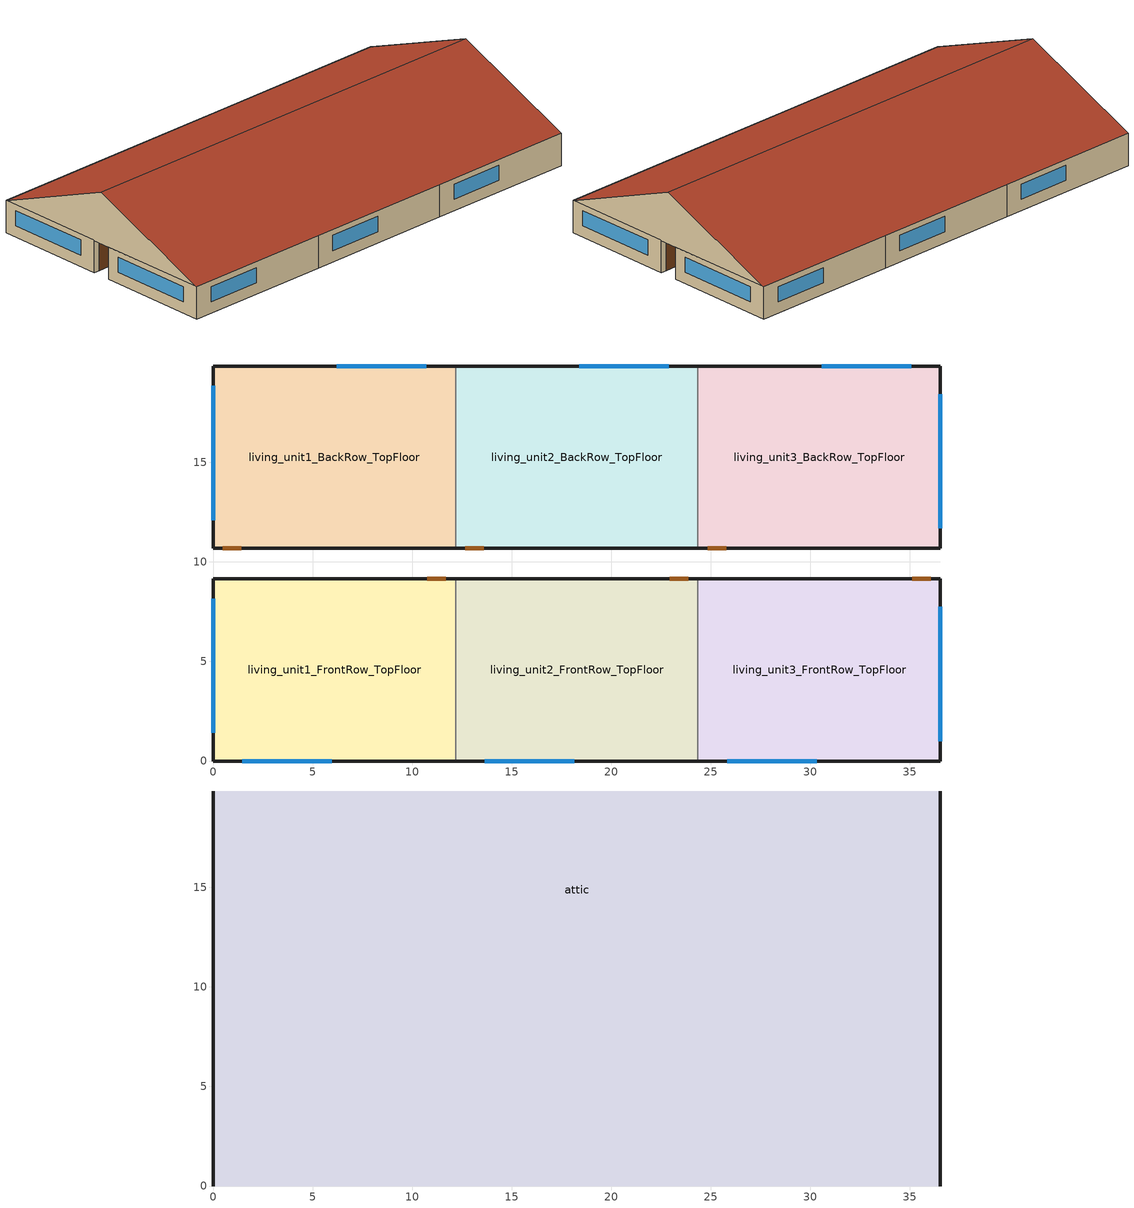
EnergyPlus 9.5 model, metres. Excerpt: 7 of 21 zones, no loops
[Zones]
living_unit3_BackRow_TopFloor
 floor to living_unit3_BackRow_MiddleFloor (ceiling-floor-layer): 36.54,10.68 24.36,10.68 24.36,19.84 36.54,19.84 z5.33
 wall outside (Exterior Wall): 24.36,10.68 36.54,10.68 36.54,19.84 24.36,19.84 z5.33:7.92
 wall to living_unit2_BackRow_TopFloor (interiorwall): 24.36,19.84 24.36,10.68 z5.33:7.92
 window (Exterior Window): 36.54,11.68 36.54,18.43 / 35.08,19.84 30.58,19.84 z6.25:7.47
 door (Exterior Door): 24.86,10.68 25.77,10.68 z5.33:7.47
 ceiling to attic (Interior Ceiling): 24.36,10.68 36.54,10.68 36.54,19.84 24.36,19.84 z7.92
living_unit3_FrontRow_TopFloor
 floor to living_unit3_FrontRow_MiddleFloor (ceiling-floor-layer): 36.54,0 24.36,0 24.36,9.16 36.54,9.16 z5.33
 wall outside (Exterior Wall): 24.36,0 36.54,0 36.54,9.16 24.36,9.16 z5.33:7.92
 wall to living_unit2_FrontRow_TopFloor (interiorwall): 24.36,9.16 24.36,0 z5.33:7.92
 window (Exterior Window): 36.54,1 36.54,7.75 / 25.82,0 30.32,0 z6.25:7.47
 door (Exterior Door): 36.04,9.16 35.12,9.16 z5.33:7.47
 ceiling to attic (Interior Ceiling): 24.36,0 36.54,0 36.54,9.16 24.36,9.16 z7.92
living_unit1_FrontRow_TopFloor
 floor to living_unit1_FrontRow_MiddleFloor (ceiling-floor-layer): 12.18,0 0,0 0,9.16 12.18,9.16 z5.33
 wall outside (Exterior Wall): 12.18,9.16 0,9.16 0,0 12.18,0 z5.33:7.92
 wall to living_unit2_FrontRow_TopFloor (interiorwall): 12.18,0 12.18,9.16 z5.33:7.92
 window (Exterior Window): 1.46,0 5.96,0 / 0,8.16 0,1.41 z6.25:7.47
 door (Exterior Door): 11.68,9.16 10.76,9.16 z5.33:7.47
 ceiling to attic (Interior Ceiling): 0,0 12.18,0 12.18,9.16 0,9.16 z7.92
living_unit2_BackRow_TopFloor
 floor to living_unit2_BackRow_MiddleFloor (ceiling-floor-layer): 24.36,10.68 12.18,10.68 12.18,19.84 24.36,19.84 z5.33
 wall outside (Exterior Wall): 12.18,10.68 24.36,10.68 / 24.36,19.84 12.18,19.84 z5.33:7.92
 wall to living_unit1_BackRow_TopFloor (interiorwall): 12.18,19.84 12.18,10.68 z5.33:7.92
 window (Exterior Window): 22.9,19.84 18.4,19.84 z6.25:7.47
 door (Exterior Door): 12.68,10.68 13.59,10.68 z5.33:7.47
 ceiling to attic (Interior Ceiling): 12.18,10.68 24.36,10.68 24.36,19.84 12.18,19.84 z7.92
living_unit2_FrontRow_TopFloor
 floor to living_unit2_FrontRow_MiddleFloor (ceiling-floor-layer): 24.36,0 12.18,0 12.18,9.16 24.36,9.16 z5.33
 wall outside (Exterior Wall): 12.18,0 24.36,0 / 24.36,9.16 12.18,9.16 z5.33:7.92
 window (Exterior Window): 13.64,0 18.14,0 z6.25:7.47
 door (Exterior Door): 23.86,9.16 22.94,9.16 z5.33:7.47
 ceiling to attic (Interior Ceiling): 12.18,0 24.36,0 24.36,9.16 12.18,9.16 z7.92
living_unit1_BackRow_TopFloor
 floor to living_unit1_BackRow_BottomFloor (ceiling-floor-layer): 12.18,10.68 0,10.68 0,19.84 12.18,19.84 z5.33
 wall outside (Exterior Wall): 12.18,19.84 0,19.84 0,10.68 12.18,10.68 z5.33:7.92
 window (Exterior Window): 10.72,19.84 6.22,19.84 / 0,18.84 0,12.09 z6.25:7.47
 door (Exterior Door): 0.5,10.68 1.41,10.68 z5.33:7.47
 ceiling to attic (Interior Ceiling): 0,10.68 12.18,10.68 12.18,19.84 0,19.84 z7.92
attic
 wall outside (Gable_end): 36.54,0,7.92 36.54,19.84,7.92 36.54,9.92,12.05; 0,19.84,7.92 0,0,7.92 0,9.92,12.05
 roof outside (Exterior Roof): 36.54,19.84,7.92 0,19.84,7.92 0,9.92,12.05 36.54,9.92,12.05; 0,0,7.92 36.54,0,7.92 36.54,9.92,12.05 0,9.92,12.05
[Building]
US+MF+CZ1AWHT+hp+crawlspace+IECC_2021: North Axis {deg}=0; Terrain=Suburbs; Loads Convergence Tolerance Value {W}=0.04; Temperature Convergence Tolerance Value {deltaC}=0.4; Solar Distribution=FullExterior; Maximum Number of Warmup Days=25; Minimum Number of Warmup Days=6
[Site:Location]
Honolulu Intl Arpt_HI_USA Design_Conditions: Latitude {deg}=21.32; Longitude {deg}=-157.93; Time Zone {hr}=-10; Elevation {m}=2
[SizingPeriod:DesignDay] Day of Month=21; Dry-Bulb Temperature Range Modifier Type=DefaultMultipliers; Humidity Condition Type=Wetbulb; Barometric Pressure {Pa}=101301; Rain Indicator=No; Snow Indicator=No; Daylight Saving Time Indicator=No
Name | Month | Day Type | Maximum Dry-Bulb Temperature {C} | Daily Dry-Bulb Temperature Range {deltaC} | Wetbulb or DewPoint at Maximum Dry-Bulb {C} | Wind Speed {m/s} | Wind Direction {deg} | Solar Model Indicator | Sky Clearness | ASHRAE Clear Sky Optical Depth for Beam Irradiance (taub) | ASHRAE Clear Sky Optical Depth for Diffuse Irradiance (taud)
Honolulu Intl Arpt Ann Htg 99.6% Condns DB | 2 | WinterDesignDay | 16.2 | 0 | 16.2 | 1.9 | 320 | ASHRAEClearSky | 0
Honolulu Intl Arpt Ann Clg .4% Condns DB=>MWB | 8 | SummerDesignDay | 32.2 | 7.1 | 23.3 | 6.7 | 60 | ASHRAETau |  | 0.382 | 2.521
[Site:WaterMainsTemperature]
Calculation Method=Correlation; Annual Average Outdoor Air Temperature {C}=24.9167; Maximum Difference In Monthly Average Outdoor Air Temperatures {deltaC}=4.6
[Material]
Name | Roughness | Thickness {m} | Conductivity {W/m-K} | Density {kg/m3} | Specific Heat {J/kg-K} | Solar Absorptance | Thermal Absorptance | Visible Absorptance
sheathing_consol_layer | Rough | 0.0127 | 0.0940184 | 685.008 | 1172.332
ceil_consol_layer | Rough | 0.306401 | 0.0617176 | 41.9286 | 776.251
wall_consol_layer | Rough | 0.0889 | 0.0579573 | 120.801 | 1036.26
Asphalt_shingle | MediumRough | 0.00633985 | 0.08186 | 1121.29 | 1255.2 | 0.75
cement_stucco | MediumSmooth | 0.01905 | 0.721 | 1865.58 | 878.64
syn_stucco | MediumSmooth | 0.003048 | 0.0865 | 400 | 878.64
Drywall_1/2in | MediumSmooth | 0.0127 | 0.16009 | 800.923 | 1087.84
OSB_5/8in | MediumSmooth | 0.015875 | 0.1163 | 544.627 | 1213.36
OSB_7/16in | MediumSmooth | 0.0111125 | 0.1163 | 544.627 | 1213.36
Lumber_2x4 | Rough | 0.0890016 | 0.115458 | 512.64 | 767.58 | 0.7 | 0.9 | 0.7
OSB_1/2in | MediumSmooth | 0.0127 | 0.1163 | 544.627 | 1213.36 | 0.7 | 0.9 | 0.7
door_const | Smooth | 0.0253617 | 0.0720096 | 512.64 | 767.58
[Material:NoMass]
Bldg_paper_felt: Roughness=Smooth; Thermal Resistance {m2-K/W}=0.0105666
[Material:AirGap]
Air_4_in_vert: Thermal Resistance {m2-K/W}=0.158499
[WindowMaterial:SimpleGlazingSystem] Visible Transmittance=0.88
Name | U-Factor {W/m2-K} | Solar Heat Gain Coefficient
Glass | 2.8393 | 0.216875
Glass_open | 7 | 0.1084
[WindowMaterial:Blind]
int_blind: Slat Orientation=Horizontal; Slat Width {m}=0.025; Slat Separation {m}=0.01875; Slat Thickness {m}=0.001; Slat Angle {deg}=45; Slat Conductivity {W/m-K}=221; Slat Beam Solar Transmittance=0; Front Side Slat Beam Solar Reflectance=0.5; Back Side Slat Beam Solar Reflectance=0.5; Slat Diffuse Solar Transmittance=0; Front Side Slat Diffuse Solar Reflectance=0.5; Back Side Slat Diffuse Solar Reflectance=0.5; Slat Beam Visible Transmittance=0; Front Side Slat Beam Visible Reflectance=0.5; Back Side Slat Beam Visible Reflectance=0.5; Slat Diffuse Visible Transmittance=0; Front Side Slat Diffuse Visible Reflectance=0.5; Back Side Slat Diffuse Visible Reflectance=0.5; Slat Infrared Hemispherical Transmittance=0; Front Side Slat Infrared Hemispherical Emissivity=0.9; Back Side Slat Infrared Hemispherical Emissivity=0.9; Blind to Glass Distance {m}=0.05; Blind Top Opening Multiplier=0.5; Blind Bottom Opening Multiplier=0.5; Blind Left Side Opening Multiplier=0.5; Blind Right Side Opening Multiplier=0.5
[Construction]
Exterior Wall: syn_stucco, sheathing_consol_layer, OSB_7/16in, wall_consol_layer, Drywall_1/2in
ceiling-floor-layer: Lumber_2x4
Interior Ceiling: ceil_consol_layer, Drywall_1/2in
interiorwall: Drywall_1/2in, OSB_5/8in, Drywall_1/2in
Exterior Roof: Asphalt_shingle, OSB_1/2in
Exterior Window: Glass
Exterior Door: door_const
Gable_end: cement_stucco, Bldg_paper_felt, OSB_5/8in, Air_4_in_vert, Drywall_1/2in
window_w_blinds: Glass, int_blind
ExteriorWindow_Open: Glass_open
[Zone] Multiplier=1
Name | Type
attic
living_unit3_BackRow_TopFloor; living_unit3_FrontRow_TopFloor; living_unit1_FrontRow_TopFloor; living_unit2_BackRow_TopFloor; living_unit2_FrontRow_TopFloor; living_unit1_BackRow_TopFloor | 1
[WindowShadingControl] Shading Type=InteriorBlind; Construction with Shading=window_w_blinds; Shading Control Type=OnIfScheduleAllows; Schedule=shading_2012iecc; Shading Control Is Scheduled=Yes; Glare Control Is Active=No; Multiple Surface Control Type=Sequential
Name | Zone | Fenestration Surface 1 | Fenestration Surface 2 | Fenestration Surface 3
Shades-living_unit1_FrontRow_TopFloor | living_unit1_FrontRow_TopFloor | Window_ldf_unit1_FrontRow_TopFloor
Shades-living_unit2_FrontRow_TopFloor | living_unit2_FrontRow_TopFloor | Window_ldf_unit2_FrontRow_TopFloor
Shades-living_unit3_FrontRow_TopFloor | living_unit3_FrontRow_TopFloor | Window_sdr_unit3_FrontRow_TopFloor | Window_sdl_unit3_FrontRow_TopFloor | Window_ldf_unit3_FrontRow_TopFloor
Shades-living_unit1_BackRow_TopFloor | living_unit1_BackRow_TopFloor | Window_ldb_unit1_BackRow_TopFloor
Shades-living_unit2_BackRow_TopFloor | living_unit2_BackRow_TopFloor | Window_ldb_unit2_BackRow_TopFloor
Shades-living_unit3_BackRow_TopFloor | living_unit3_BackRow_TopFloor | Window_sdr_unit3_BackRow_TopFloor | Window_sdl_unit3_BackRow_TopFloor | Window_ldb_unit3_BackRow_TopFloor
[Shading:Overhang] Height above Window or Door {m}=0; Tilt Angle from Window/Door {deg}=90; Left extension from Window/Door Width {m}=0; Right extension from Window/Door Width {m}=0; Depth {m}=0.01
Name | Window or Door
Overhang_ldf_unit1_FrontRow_TopFloor | Window_ldf_unit1_FrontRow_TopFloor
Overhang_ldf_unit2_FrontRow_TopFloor | Window_ldf_unit2_FrontRow_TopFloor
Overhang_sdr_unit3_FrontRow_TopFloor | Window_sdr_unit3_FrontRow_TopFloor
Overhang_sdl_unit3_FrontRow_TopFloor | Window_sdl_unit3_FrontRow_TopFloor
Overhang_ldf_unit3_FrontRow_TopFloor | Window_ldf_unit3_FrontRow_TopFloor
Overhang_ldb_unit1_BackRow_TopFloor | Window_ldb_unit1_BackRow_TopFloor
Overhang_ldb_unit2_BackRow_TopFloor | Window_ldb_unit2_BackRow_TopFloor
Overhang_sdr_unit3_BackRow_TopFloor | Window_sdr_unit3_BackRow_TopFloor
Overhang_sdl_unit3_BackRow_TopFloor | Window_sdl_unit3_BackRow_TopFloor
Overhang_ldb_unit3_BackRow_TopFloor | Window_ldb_unit3_BackRow_TopFloor
[GroundHeatTransfer:Control]
gtp_control: Run Basement Preprocessor=no; Run Slab Preprocessor=yes
[GroundHeatTransfer:Slab:Materials]
NMAT: Number of materials=2; ALBEDO: Surface Albedo: No Snow=0.16; ALBEDO: Surface Albedo: Snow=0.4; EPSLW: Surface Emissivity: No Snow=0.9; EPSLW: Surface Emissivity: Snow=0.9; Z0: Surface Roughness: No Snow {cm}=0.75; Z0: Surface Roughness: Snow {cm}=0.05; HIN: Indoor HConv: Downward Flow {W/m2-K}=6; HIN: Indoor HConv: Upward {W/m2-K}=9
[GroundHeatTransfer:Slab:MatlProps]
RHO: Slab Material density {kg/m3}=2300; RHO: Soil Density {kg/m3}=1200; CP: Slab CP {J/kg-K}=650; CP: Soil CP {J/kg-K}=1200; TCON: Slab k {W/m-K}=0.9; TCON: Soil k {W/m-K}=1
[GroundHeatTransfer:Slab:BoundConds]
EVTR: Is surface evapotranspiration modeled=FALSE; FIXBC: is the lower boundary at a fixed temperature=TRUE; TDEEPin {C}=10; USRHflag: Is the ground surface h specified by the user?=FALSE
[GroundHeatTransfer:Slab:BldgProps]
IYRS: Number of years to iterate=10; Shape: Slab shape=0; HBLDG: Building height {m}=4; TIN1: January Indoor Average Temperature Setpoint {C}=22.22; TIN2: February Indoor Average Temperature Setpoint {C}=22.22; TIN3: March Indoor Average Temperature Setpoint {C}=22.22; TIN4: April Indoor Average Temperature Setpoint {C}=22.22; TIN5: May Indoor Average Temperature Setpoint {C}=22.22; TIN6: June Indoor Average Temperature Setpoint {C}=23.88; TIN7: July Indoor Average Temperature Setpoint {C}=23.88; TIN8: August Indoor Average Temperature Setpoint {C}=23.88; TIN9: September Indoor Average Temperature Setpoint {C}=23.88; TIN10: October Indoor Average Temperature Setpoint {C}=22.22; TIN11: November Indoor Average Temperature Setpoint {C}=22.22; TIN12: December Indoor Average Temperature Setpoint {C}=22.22; TINAmp: Daily Indoor sine wave variation amplitude {deltaC}=0; ConvTol: Convergence Tolerance=0.1
[GroundHeatTransfer:Slab:Insulation]
RINS: R value of under slab insulation {m2-K/W}=0; DINS: Width of strip of under slab insulation {m}=0; RVINS: R value of vertical insulation {m2-K/W}=0; ZVINS: Depth of vertical insulation {m}=0.6; IVINS: Flag: Is there vertical insulation=0
[GroundHeatTransfer:Slab:EquivalentSlab]
APRatio: The area to perimeter ratio for this slab {m}=2.61305; SLABDEPTH: Thickness of slab on grade {m}=0.1; CLEARANCE: Distance from edge of slab to domain edge {m}=15; ZCLEARANCE: Distance from bottom of slab to domain bottom {m}=15
[GroundHeatTransfer:Basement:SimParameters]
F: Multiplier for the ADI solution=0.1; IYRS: Maximum number of yearly iterations:=15
[GroundHeatTransfer:Basement:MatlProps]
NMAT: Number of materials in this domain=6; Density for Foundation Wall {kg/m3}=2243; density for Floor Slab {kg/m3}=2243; density for Ceiling {kg/m3}=311; density for Soil {kg/m3}=1500; density for Gravel {kg/m3}=2000; density for Wood {kg/m3}=449; Specific heat for foundation wall {J/kg-K}=880; Specific heat for floor slab {J/kg-K}=880; Specific heat for ceiling {J/kg-K}=1530; Specific heat for soil {J/kg-K}=840; Specific heat for gravel {J/kg-K}=720; Specific heat for wood {J/kg-K}=1530; Thermal conductivity for foundation wall {W/m-K}=1.4; Thermal conductivity for floor slab {W/m-K}=1.4; Thermal conductivity for ceiling {W/m-K}=0.09; thermal conductivity for soil {W/m-K}=1.1; thermal conductivity for gravel {W/m-K}=1.9; thermal conductivity for wood {W/m-K}=0.12
[GroundHeatTransfer:Basement:Insulation]
REXT: R Value of any exterior insulation {m2-K/W}=1.761e-05; INSFULL: Flag: Is the wall fully insulated?=True
[GroundHeatTransfer:Basement:SurfaceProps]
ALBEDO: Surface albedo for No snow conditions=0.16; ALBEDO: Surface albedo for snow conditions=0.4; EPSLN: Surface emissivity No Snow=0.94; EPSLN: Surface emissivity with Snow=0.86; VEGHT: Surface roughness No snow conditions {cm}=6; VEGHT: Surface roughness Snow conditions {cm}=0.25; PET: Flag, Potential evapotranspiration on?=False
[GroundHeatTransfer:Basement:BldgData]
DWALL: Wall thickness {m}=0.2; DSLAB: Floor slab thickness {m}=0.243828; DGRAVXY: Width of gravel pit beside basement wall {m}=0.3; DGRAVZN: Gravel depth extending above the floor slab {m}=0.2; DGRAVZP: Gravel depth below the floor slab {m}=0.1
[GroundHeatTransfer:Basement:Interior]
COND: Flag: Is the basement conditioned?=True; HIN: Downward convection only heat transfer coefficient {W/m2-K}=0.92; HIN: Upward convection only heat transfer coefficient {W/m2-K}=4.04; HIN: Horizontal convection only heat transfer coefficient {W/m2-K}=3.08; HIN: Downward combined (convection and radiation) heat transfer coefficient {W/m2-K}=6.13; HIN: Upward combined (convection and radiation) heat transfer coefficient {W/m2-K}=9.26; HIN: Horizontal combined (convection and radiation) heat transfer coefficient {W/m2-K}=8.29
[GroundHeatTransfer:Basement:ComBldg]
January average temperature {C}=21; February average temperature {C}=21; March average temperature {C}=21; April average temperature {C}=21; May average temperature {C}=24; June average temperature {C}=24; July average temperature {C}=24; August average temperature {C}=24; September average temperature {C}=24; October average temperature {C}=24; November average temperature {C}=21; December average temperature {C}=21; Daily variation sine wave amplitude {deltaC}=21
[GroundHeatTransfer:Basement:EquivSlab]
APRatio: The area to perimeter ratio for this slab {m}=2.61305; EquivSizing: Flag=True
[GroundHeatTransfer:Basement:EquivAutoGrid]
CLEARANCE: Distance from outside of wall to edge of 3-D ground domain {m}=15; SlabDepth: Thickness of the floor slab {m}=0.1; BaseDepth: Depth of the basement wall below grade {m}=1.21914
[People] Number of People Schedule=Occupancy; Number of People Calculation Method=People; Number of People=2; Fraction Radiant=0; Sensible Heat Fraction=autocalculate; Activity Level Schedule=activity_sch; Enable ASHRAE 55 Comfort Warnings=No; Mean Radiant Temperature Calculation Type=ZoneAveraged
Name | Zone or ZoneList
people_unit1_FrontRow_TopFloor | living_unit1_FrontRow_TopFloor
people_unit2_FrontRow_TopFloor | living_unit2_FrontRow_TopFloor
people_unit3_FrontRow_TopFloor | living_unit3_FrontRow_TopFloor
people_unit1_BackRow_TopFloor | living_unit1_BackRow_TopFloor
people_unit2_BackRow_TopFloor | living_unit2_BackRow_TopFloor
people_unit3_BackRow_TopFloor | living_unit3_BackRow_TopFloor
[Lights] Schedule=InteriorLightingHE; Design Level Calculation Method=Watts/Area; Return Air Fraction=0; Fraction Radiant=0.6; Fraction Visible=0.2; Fraction Replaceable=0
Name | Zone or ZoneList | Watts per Zone Floor Area {W/m2}
Living Hardwired Lighting1_FrontRow_TopFloor | living_unit1_FrontRow_TopFloor | 1.26452
Living Plug-in Lighting1_FrontRow_TopFloor | living_unit1_FrontRow_TopFloor | 0.575035
Living Hardwired Lighting2_FrontRow_TopFloor | living_unit2_FrontRow_TopFloor | 1.26452
Living Plug-in Lighting2_FrontRow_TopFloor | living_unit2_FrontRow_TopFloor | 0.575035
Living Hardwired Lighting3_FrontRow_TopFloor | living_unit3_FrontRow_TopFloor | 1.26452
Living Plug-in Lighting3_FrontRow_TopFloor | living_unit3_FrontRow_TopFloor | 0.575035
Living Hardwired Lighting1_BackRow_TopFloor | living_unit1_BackRow_TopFloor | 1.26452
Living Plug-in Lighting1_BackRow_TopFloor | living_unit1_BackRow_TopFloor | 0.575035
Living Hardwired Lighting2_BackRow_TopFloor | living_unit2_BackRow_TopFloor | 1.26452
Living Plug-in Lighting2_BackRow_TopFloor | living_unit2_BackRow_TopFloor | 0.575035
Living Hardwired Lighting3_BackRow_TopFloor | living_unit3_BackRow_TopFloor | 1.26452
Living Plug-in Lighting3_BackRow_TopFloor | living_unit3_BackRow_TopFloor | 0.575035
[ElectricEquipment]
Name | Zone or ZoneList | Schedule | Design Level Calculation Method | Design Level {W} | Fraction Latent | Fraction Radiant | Fraction Lost | Watts per Zone Floor Area {W/m2}
dishwasher1_FrontRow_TopFloor | living_unit1_FrontRow_TopFloor | DishWasher | EquipmentLevel | 54.7543 | 0.15 | 0.6 | 0.25
refrigerator1_FrontRow_TopFloor | living_unit1_FrontRow_TopFloor | Refrigerator | EquipmentLevel | 91.0576 | 0 | 1 | 0
clotheswasher1_FrontRow_TopFloor | living_unit1_FrontRow_TopFloor | ClothesWasher | EquipmentLevel | 23.732 | 0 | 0.8 | 0.2
electric_dryer1_FrontRow_TopFloor | living_unit1_FrontRow_TopFloor | ClothesDryer | EquipmentLevel | 177.596 | 0.05 | 0.15 | 0.8
electric_range1_FrontRow_TopFloor | living_unit1_FrontRow_TopFloor | CookingRange | EquipmentLevel | 206.727 | 0.3 | 0.4 | 0.3
television1_FrontRow_TopFloor | living_unit1_FrontRow_TopFloor | InteriorLighting | EquipmentLevel | 0 | 0 | 1 | 0
electric_mels1_FrontRow_TopFloor | living_unit1_FrontRow_TopFloor | MiscPlugLoad | EquipmentLevel | 440.553 | 0.06 | 0.69 | 0.25
IECC_Adj1_FrontRow_TopFloor | living_unit1_FrontRow_TopFloor | MiscPlugLoad | Watts/Area |  | 0.062439 | 0.411909 | 0.251045 | 0.262109
dishwasher2_FrontRow_TopFloor | living_unit2_FrontRow_TopFloor | DishWasher | EquipmentLevel | 54.7543 | 0.15 | 0.6 | 0.25
refrigerator2_FrontRow_TopFloor | living_unit2_FrontRow_TopFloor | Refrigerator | EquipmentLevel | 91.0576 | 0 | 1 | 0
clotheswasher2_FrontRow_TopFloor | living_unit2_FrontRow_TopFloor | ClothesWasher | EquipmentLevel | 23.732 | 0 | 0.8 | 0.2
electric_dryer2_FrontRow_TopFloor | living_unit2_FrontRow_TopFloor | ClothesDryer | EquipmentLevel | 177.596 | 0.05 | 0.15 | 0.8
electric_range2_FrontRow_TopFloor | living_unit2_FrontRow_TopFloor | CookingRange | EquipmentLevel | 206.727 | 0.3 | 0.4 | 0.3
television2_FrontRow_TopFloor | living_unit2_FrontRow_TopFloor | InteriorLighting | EquipmentLevel | 0 | 0 | 1 | 0
electric_mels2_FrontRow_TopFloor | living_unit2_FrontRow_TopFloor | MiscPlugLoad | EquipmentLevel | 440.553 | 0.06 | 0.69 | 0.25
IECC_Adj2_FrontRow_TopFloor | living_unit2_FrontRow_TopFloor | MiscPlugLoad | Watts/Area |  | 0.062439 | 0.411909 | 0.251045 | 0.262109
dishwasher3_FrontRow_TopFloor | living_unit3_FrontRow_TopFloor | DishWasher | EquipmentLevel | 54.7543 | 0.15 | 0.6 | 0.25
refrigerator3_FrontRow_TopFloor | living_unit3_FrontRow_TopFloor | Refrigerator | EquipmentLevel | 91.0576 | 0 | 1 | 0
clotheswasher3_FrontRow_TopFloor | living_unit3_FrontRow_TopFloor | ClothesWasher | EquipmentLevel | 23.732 | 0 | 0.8 | 0.2
electric_dryer3_FrontRow_TopFloor | living_unit3_FrontRow_TopFloor | ClothesDryer | EquipmentLevel | 177.596 | 0.05 | 0.15 | 0.8
electric_range3_FrontRow_TopFloor | living_unit3_FrontRow_TopFloor | CookingRange | EquipmentLevel | 206.727 | 0.3 | 0.4 | 0.3
television3_FrontRow_TopFloor | living_unit3_FrontRow_TopFloor | InteriorLighting | EquipmentLevel | 0 | 0 | 1 | 0
electric_mels3_FrontRow_TopFloor | living_unit3_FrontRow_TopFloor | MiscPlugLoad | EquipmentLevel | 440.553 | 0.06 | 0.69 | 0.25
IECC_Adj3_FrontRow_TopFloor | living_unit3_FrontRow_TopFloor | MiscPlugLoad | Watts/Area |  | 0.062439 | 0.411909 | 0.251045 | 0.262109
dishwasher1_BackRow_TopFloor | living_unit1_BackRow_TopFloor | DishWasher | EquipmentLevel | 54.7543 | 0.15 | 0.6 | 0.25
refrigerator1_BackRow_TopFloor | living_unit1_BackRow_TopFloor | Refrigerator | EquipmentLevel | 91.0576 | 0 | 1 | 0
clotheswasher1_BackRow_TopFloor | living_unit1_BackRow_TopFloor | ClothesWasher | EquipmentLevel | 23.732 | 0 | 0.8 | 0.2
electric_dryer1_BackRow_TopFloor | living_unit1_BackRow_TopFloor | ClothesDryer | EquipmentLevel | 177.596 | 0.05 | 0.15 | 0.8
electric_range1_BackRow_TopFloor | living_unit1_BackRow_TopFloor | CookingRange | EquipmentLevel | 206.727 | 0.3 | 0.4 | 0.3
television1_BackRow_TopFloor | living_unit1_BackRow_TopFloor | InteriorLighting | EquipmentLevel | 0 | 0 | 1 | 0
electric_mels1_BackRow_TopFloor | living_unit1_BackRow_TopFloor | MiscPlugLoad | EquipmentLevel | 440.553 | 0.06 | 0.69 | 0.25
IECC_Adj1_BackRow_TopFloor | living_unit1_BackRow_TopFloor | MiscPlugLoad | Watts/Area |  | 0.062439 | 0.411909 | 0.251045 | 0.262109
dishwasher2_BackRow_TopFloor | living_unit2_BackRow_TopFloor | DishWasher | EquipmentLevel | 54.7543 | 0.15 | 0.6 | 0.25
refrigerator2_BackRow_TopFloor | living_unit2_BackRow_TopFloor | Refrigerator | EquipmentLevel | 91.0576 | 0 | 1 | 0
clotheswasher2_BackRow_TopFloor | living_unit2_BackRow_TopFloor | ClothesWasher | EquipmentLevel | 23.732 | 0 | 0.8 | 0.2
electric_dryer2_BackRow_TopFloor | living_unit2_BackRow_TopFloor | ClothesDryer | EquipmentLevel | 177.596 | 0.05 | 0.15 | 0.8
electric_range2_BackRow_TopFloor | living_unit2_BackRow_TopFloor | CookingRange | EquipmentLevel | 206.727 | 0.3 | 0.4 | 0.3
television2_BackRow_TopFloor | living_unit2_BackRow_TopFloor | InteriorLighting | EquipmentLevel | 0 | 0 | 1 | 0
electric_mels2_BackRow_TopFloor | living_unit2_BackRow_TopFloor | MiscPlugLoad | EquipmentLevel | 440.553 | 0.06 | 0.69 | 0.25
IECC_Adj2_BackRow_TopFloor | living_unit2_BackRow_TopFloor | MiscPlugLoad | Watts/Area |  | 0.062439 | 0.411909 | 0.251045 | 0.262109
dishwasher3_BackRow_TopFloor | living_unit3_BackRow_TopFloor | DishWasher | EquipmentLevel | 54.7543 | 0.15 | 0.6 | 0.25
refrigerator3_BackRow_TopFloor | living_unit3_BackRow_TopFloor | Refrigerator | EquipmentLevel | 91.0576 | 0 | 1 | 0
clotheswasher3_BackRow_TopFloor | living_unit3_BackRow_TopFloor | ClothesWasher | EquipmentLevel | 23.732 | 0 | 0.8 | 0.2
electric_dryer3_BackRow_TopFloor | living_unit3_BackRow_TopFloor | ClothesDryer | EquipmentLevel | 177.596 | 0.05 | 0.15 | 0.8
electric_range3_BackRow_TopFloor | living_unit3_BackRow_TopFloor | CookingRange | EquipmentLevel | 206.727 | 0.3 | 0.4 | 0.3
television3_BackRow_TopFloor | living_unit3_BackRow_TopFloor | InteriorLighting | EquipmentLevel | 0 | 0 | 1 | 0
electric_mels3_BackRow_TopFloor | living_unit3_BackRow_TopFloor | MiscPlugLoad | EquipmentLevel | 440.553 | 0.06 | 0.69 | 0.25
IECC_Adj3_BackRow_TopFloor | living_unit3_BackRow_TopFloor | MiscPlugLoad | Watts/Area |  | 0.062439 | 0.411909 | 0.251045 | 0.262109
[ZoneInfiltration:EffectiveLeakageArea] Schedule=always_avail
Name | Zone | Effective Air Leakage Area {cm2} | Stack Coefficient | Wind Coefficient
Living_ShermanGrimsrud_unit1_FrontRow_TopFloor | living_unit1_FrontRow_TopFloor | 178.914 | 0.00029 | 0.000231
Living_ShermanGrimsrud_unit2_FrontRow_TopFloor | living_unit2_FrontRow_TopFloor | 157.545 | 0.00029 | 0.000231
Living_ShermanGrimsrud_unit3_FrontRow_TopFloor | living_unit3_FrontRow_TopFloor | 178.914 | 0.00029 | 0.000231
Living_ShermanGrimsrud_unit1_BackRow_TopFloor | living_unit1_BackRow_TopFloor | 178.914 | 0.00029 | 0.000231
Living_ShermanGrimsrud_unit2_BackRow_TopFloor | living_unit2_BackRow_TopFloor | 157.545 | 0.00029 | 0.000231
Living_ShermanGrimsrud_unit3_BackRow_TopFloor | living_unit3_BackRow_TopFloor | 178.914 | 0.00029 | 0.000231
AtticVent | attic | 33300 | 0.000435 | 0.000271
[ZoneVentilation:DesignFlowRate] Design Flow Rate Calculation Method=Flow/Zone; Fan Pressure Rise {Pa}=0; Constant Term Coefficient=1; Temperature Term Coefficient=0; Velocity Term Coefficient=0; Velocity Squared Term Coefficient=0
Name | Zone or ZoneList | Schedule | Design Flow Rate {m3/s} | Ventilation Type | Fan Total Efficiency | Minimum Indoor Temperature {C} | Maximum Indoor Temperature {C} | Delta Temperature {deltaC} | Minimum Outdoor Temperature {C} | Maximum Outdoor Temperature {C} | Maximum Wind Speed {m/s}
Ventilation_unit1_FrontRow_TopFloor | living_unit1_FrontRow_TopFloor | always_avail | 0 | Exhaust | 0.6 | -100 | 100 | -100 | -100 | 100 | 40
Ventilation_unit2_FrontRow_TopFloor | living_unit2_FrontRow_TopFloor | always_avail | 0 | Exhaust | 0.6 | -100 | 100 | -100 | -100 | 100 | 40
Ventilation_unit3_FrontRow_TopFloor | living_unit3_FrontRow_TopFloor | always_avail | 0 | Exhaust | 0.6 | -100 | 100 | -100 | -100 | 100 | 40
Ventilation_unit1_BackRow_TopFloor | living_unit1_BackRow_TopFloor | always_avail | 0 | Exhaust | 0.6 | -100 | 100 | -100 | -100 | 100 | 40
Ventilation_unit2_BackRow_TopFloor | living_unit2_BackRow_TopFloor | always_avail | 0 | Exhaust | 0.6 | -100 | 100 | -100 | -100 | 100 | 40
Ventilation_unit3_BackRow_TopFloor | living_unit3_BackRow_TopFloor | always_avail | 0 | Exhaust | 0.6 | -100 | 100 | -100 | -100 | 100 | 40
NatVent_unit1_FrontRow_TopFloor | living_unit1_FrontRow_TopFloor | Common_NatVent_Schedule | 0.5 | Natural | 1 | 18 | 32 | 0 | 18 | 30 | 20
NatVent_unit2_FrontRow_TopFloor | living_unit2_FrontRow_TopFloor | Common_NatVent_Schedule | 0.5 | Natural | 1 | 18 | 32 | 0 | 18 | 30 | 20
NatVent_unit3_FrontRow_TopFloor | living_unit3_FrontRow_TopFloor | Common_NatVent_Schedule | 0.5 | Natural | 1 | 18 | 32 | 0 | 18 | 30 | 20
NatVent_unit1_BackRow_TopFloor | living_unit1_BackRow_TopFloor | Common_NatVent_Schedule | 0.5 | Natural | 1 | 18 | 32 | 0 | 18 | 30 | 20
NatVent_unit2_BackRow_TopFloor | living_unit2_BackRow_TopFloor | Common_NatVent_Schedule | 0.5 | Natural | 1 | 18 | 32 | 0 | 18 | 30 | 20
NatVent_unit3_BackRow_TopFloor | living_unit3_BackRow_TopFloor | Common_NatVent_Schedule | 0.5 | Natural | 1 | 18 | 32 | 0 | 18 | 30 | 20
[ZoneVentilation:WindandStackOpenArea] Opening Area Fraction Schedule=always_avail; Opening Effectiveness=autocalculate; Effective Angle {deg}=0; Height Difference {m}=0.6; Discharge Coefficient for Opening=0.5; Minimum Indoor Temperature {C}=18; Maximum Indoor Temperature {C}=32; Delta Temperature {deltaC}=0; Minimum Outdoor Temperature {C}=18; Maximum Outdoor Temperature {C}=30; Maximum Wind Speed {m/s}=20
Name | Zone | Opening Area {m2}
NatVentWin_unit1_FrontRow_TopFloor | living_unit1_FrontRow_TopFloor | 13.725
NatVentWin_unit2_FrontRow_TopFloor | living_unit2_FrontRow_TopFloor | 5.5
NatVentWin_unit3_FrontRow_TopFloor | living_unit3_FrontRow_TopFloor | 13.725
NatVentWin_unit1_BackRow_TopFloor | living_unit1_BackRow_TopFloor | 13.725
NatVentWin_unit2_BackRow_TopFloor | living_unit2_BackRow_TopFloor | 5.5
NatVentWin_unit3_BackRow_TopFloor | living_unit3_BackRow_TopFloor | 13.725
[Exterior:Lights]
Name | Schedule | Design Level {W}
Exterior-Lights_unit1_FrontRow_BottomFloor; Exterior-Lights_unit2_FrontRow_BottomFloor; Exterior-Lights_unit3_FrontRow_BottomFloor; Exterior-Lights_unit1_BackRow_BottomFloor; Exterior-Lights_unit2_BackRow_BottomFloor; Exterior-Lights_unit3_BackRow_BottomFloor; Exterior-Lights_unit1_FrontRow_MiddleFloor; Exterior-Lights_unit2_FrontRow_MiddleFloor; Exterior-Lights_unit3_FrontRow_MiddleFloor; Exterior-Lights_unit1_BackRow_MiddleFloor; Exterior-Lights_unit2_BackRow_MiddleFloor; Exterior-Lights_unit3_BackRow_MiddleFloor; Exterior-Lights_unit1_FrontRow_TopFloor; Exterior-Lights_unit2_FrontRow_TopFloor; Exterior-Lights_unit3_FrontRow_TopFloor; Exterior-Lights_unit1_BackRow_TopFloor; Exterior-Lights_unit2_BackRow_TopFloor; Exterior-Lights_unit3_BackRow_TopFloor | ExteriorLighting | 69.8719
Garage-Lights_unit1_FrontRow_BottomFloor; Garage-Lights_unit2_FrontRow_BottomFloor; Garage-Lights_unit3_FrontRow_BottomFloor; Garage-Lights_unit1_BackRow_BottomFloor; Garage-Lights_unit2_BackRow_BottomFloor; Garage-Lights_unit3_BackRow_BottomFloor; Garage-Lights_unit1_FrontRow_MiddleFloor; Garage-Lights_unit2_FrontRow_MiddleFloor; Garage-Lights_unit3_FrontRow_MiddleFloor; Garage-Lights_unit1_BackRow_MiddleFloor; Garage-Lights_unit2_BackRow_MiddleFloor; Garage-Lights_unit3_BackRow_MiddleFloor; Garage-Lights_unit1_FrontRow_TopFloor; Garage-Lights_unit2_FrontRow_TopFloor; Garage-Lights_unit3_FrontRow_TopFloor; Garage-Lights_unit1_BackRow_TopFloor; Garage-Lights_unit2_BackRow_TopFloor; Garage-Lights_unit3_BackRow_TopFloor | InteriorLightingHE | 0
[EnergyManagementSystem:Sensor]
Name | Output:Variable or Output:Meter Index Key | Output:Variable or Output:Meter
OUTDOORTEMP | Environment | Site Outdoor Air Drybulb Temperature
NV_Enable_SchedVal | Common_NatVent_Schedule | Schedule Value
Rain_Sensor | Environment | Site Rain Status
WindSpeed_Sensor | Environment | Site Wind Speed
[EnergyManagementSystem:Actuator]
Name | Actuated Component Unique | Actuated Component Type | Actuated Component Control Type
ThermostatCoolSet_Actuator | cooling_sch | Schedule:Compact | Schedule Value
Window_ldf_unit1_FrontRow_BottomFloor_Actuator | Window_ldf_unit1_FrontRow_BottomFloor | Surface | Construction State
Window_ldf_unit2_FrontRow_BottomFloor_Actuator | Window_ldf_unit2_FrontRow_BottomFloor | Surface | Construction State
Window_sdr_unit3_FrontRow_BottomFloor_Actuator | Window_sdr_unit3_FrontRow_BottomFloor | Surface | Construction State
Window_sdl_unit3_FrontRow_BottomFloor_Actuator | Window_sdl_unit3_FrontRow_BottomFloor | Surface | Construction State
Window_ldf_unit3_FrontRow_BottomFloor_Actuator | Window_ldf_unit3_FrontRow_BottomFloor | Surface | Construction State
Window_ldb_unit1_BackRow_BottomFloor_Actuator | Window_ldb_unit1_BackRow_BottomFloor | Surface | Construction State
Window_ldb_unit2_BackRow_BottomFloor_Actuator | Window_ldb_unit2_BackRow_BottomFloor | Surface | Construction State
Window_sdr_unit3_BackRow_BottomFloor_Actuator | Window_sdr_unit3_BackRow_BottomFloor | Surface | Construction State
Window_sdl_unit3_BackRow_BottomFloor_Actuator | Window_sdl_unit3_BackRow_BottomFloor | Surface | Construction State
Window_ldb_unit3_BackRow_BottomFloor_Actuator | Window_ldb_unit3_BackRow_BottomFloor | Surface | Construction State
Window_ldf_unit1_FrontRow_MiddleFloor_Actuator | Window_ldf_unit1_FrontRow_MiddleFloor | Surface | Construction State
Window_ldf_unit2_FrontRow_MiddleFloor_Actuator | Window_ldf_unit2_FrontRow_MiddleFloor | Surface | Construction State
Window_sdr_unit3_FrontRow_MiddleFloor_Actuator | Window_sdr_unit3_FrontRow_MiddleFloor | Surface | Construction State
Window_sdl_unit3_FrontRow_MiddleFloor_Actuator | Window_sdl_unit3_FrontRow_MiddleFloor | Surface | Construction State
Window_ldf_unit3_FrontRow_MiddleFloor_Actuator | Window_ldf_unit3_FrontRow_MiddleFloor | Surface | Construction State
Window_ldb_unit1_BackRow_MiddleFloor_Actuator | Window_ldb_unit1_BackRow_MiddleFloor | Surface | Construction State
Window_ldb_unit2_BackRow_MiddleFloor_Actuator | Window_ldb_unit2_BackRow_MiddleFloor | Surface | Construction State
Window_sdr_unit3_BackRow_MiddleFloor_Actuator | Window_sdr_unit3_BackRow_MiddleFloor | Surface | Construction State
Window_sdl_unit3_BackRow_MiddleFloor_Actuator | Window_sdl_unit3_BackRow_MiddleFloor | Surface | Construction State
Window_ldb_unit3_BackRow_MiddleFloor_Actuator | Window_ldb_unit3_BackRow_MiddleFloor | Surface | Construction State
Window_ldf_unit1_FrontRow_TopFloor_Actuator | Window_ldf_unit1_FrontRow_TopFloor | Surface | Construction State
Window_ldf_unit2_FrontRow_TopFloor_Actuator | Window_ldf_unit2_FrontRow_TopFloor | Surface | Construction State
Window_sdr_unit3_FrontRow_TopFloor_Actuator | Window_sdr_unit3_FrontRow_TopFloor | Surface | Construction State
Window_sdl_unit3_FrontRow_TopFloor_Actuator | Window_sdl_unit3_FrontRow_TopFloor | Surface | Construction State
Window_ldf_unit3_FrontRow_TopFloor_Actuator | Window_ldf_unit3_FrontRow_TopFloor | Surface | Construction State
Window_ldb_unit1_BackRow_TopFloor_Actuator | Window_ldb_unit1_BackRow_TopFloor | Surface | Construction State
Window_ldb_unit2_BackRow_TopFloor_Actuator | Window_ldb_unit2_BackRow_TopFloor | Surface | Construction State
Window_sdr_unit3_BackRow_TopFloor_Actuator | Window_sdr_unit3_BackRow_TopFloor | Surface | Construction State
Window_sdl_unit3_BackRow_TopFloor_Actuator | Window_sdl_unit3_BackRow_TopFloor | Surface | Construction State
Window_ldb_unit3_BackRow_TopFloor_Actuator | Window_ldb_unit3_BackRow_TopFloor | Surface | Construction State
[EnergyManagementSystem:ProgramCallingManager]
PCM_AirLoopControl_unit1_FrontRow_BottomFloor: AfterPredictorBeforeHVACManagers; AdjustCoolSetpoint
PCM_Window: AfterPredictorBeforeHVACManagers; AdjustAllListedWindows_Program
[EnergyManagementSystem:Program]
AdjustCoolSetpoint: IF (NV_Enable_SchedVal == 1) && (OutdoorTemp < 30) && (WindSpeed_Sensor <= 20) && (Rain_Sensor == 0); SET ThermostatCoolSet_Actuator = 32.0; ELSE; SET ThermostatCoolSet_Actuator = 27.0; ENDIF
AdjustAllListedWindows_Program: IF (NV_Enable_SchedVal == 1) && (OutdoorTemp < 30); SET Window_ldf_unit1_FrontRow_BottomFloor_Actuator = ExWall_Open; SET Window_ldf_unit2_FrontRow_BottomFloor_Actuator = ExWall_Open; SET Window_sdr_unit3_FrontRow_BottomFloor_Actuator = ExWall_Open; SET Window_sdl_unit3_FrontRow_BottomFloor_Actuator = ExWall_Open; SET Window_ldf_unit3_FrontRow_BottomFloor_Actuator = ExWall_Open; SET Window_ldb_unit1_BackRow_BottomFloor_Actuator = ExWall_Open; SET Window_ldb_unit2_BackRow_BottomFloor_Actuator = ExWall_Open; SET Window_sdr_unit3_BackRow_BottomFloor_Actuator = ExWall_Open; SET Window_sdl_unit3_BackRow_BottomFloor_Actuator = ExWall_Open; SET Window_ldb_unit3_BackRow_BottomFloor_Actuator = ExWall_Open; SET Window_ldf_unit1_FrontRow_MiddleFloor_Actuator = ExWall_Open; SET Window_ldf_unit2_FrontRow_MiddleFloor_Actuator = ExWall_Open; SET Window_sdr_unit3_FrontRow_MiddleFloor_Actuator = ExWall_Open; SET Window_sdl_unit3_FrontRow_MiddleFloor_Actuator = ExWall_Open; SET Window_ldf_unit3_FrontRow_MiddleFloor_Actuator = ExWall_Open; SET Window_ldb_unit1_BackRow_MiddleFloor_Actuator = ExWall_Open; SET Window_ldb_unit2_BackRow_MiddleFloor_Actuator = ExWall_Open; SET Window_sdr_unit3_BackRow_MiddleFloor_Actuator = ExWall_Open; SET Window_sdl_unit3_BackRow_MiddleFloor_Actuator = ExWall_Open; SET Window_ldb_unit3_BackRow_MiddleFloor_Actuator = ExWall_Open; SET Window_ldf_unit1_FrontRow_TopFloor_Actuator = ExWall_Open; SET Window_ldf_unit2_FrontRow_TopFloor_Actuator = ExWall_Open; SET Window_sdr_unit3_FrontRow_TopFloor_Actuator = ExWall_Open; SET Window_sdl_unit3_FrontRow_TopFloor_Actuator = ExWall_Open; SET Window_ldf_unit3_FrontRow_TopFloor_Actuator = ExWall_Open; SET Window_ldb_unit1_BackRow_TopFloor_Actuator = ExWall_Open; SET Window_ldb_unit2_BackRow_TopFloor_Actuator = ExWall_Open; SET Window_sdr_unit3_BackRow_TopFloor_Actuator = ExWall_Open; SET Window_sdl_unit3_BackRow_TopFloor_Actuator = ExWall_Open; SET Window_ldb_unit3_BackRow_TopFloor_Actuator = ExWall_Open; ELSE; SET Window_ldf_unit1_FrontRow_BottomFloor_Actuator = ExWall_Close; SET Window_ldf_unit2_FrontRow_BottomFloor_Actuator = ExWall_Close; SET Window_sdr_unit3_FrontRow_BottomFloor_Actuator = ExWall_Close; SET Window_sdl_unit3_FrontRow_BottomFloor_Actuator = ExWall_Close; SET Window_ldf_unit3_FrontRow_BottomFloor_Actuator = ExWall_Close; SET Window_ldb_unit1_BackRow_BottomFloor_Actuator = ExWall_Close; SET Window_ldb_unit2_BackRow_BottomFloor_Actuator = ExWall_Close; SET Window_sdr_unit3_BackRow_BottomFloor_Actuator = ExWall_Close; SET Window_sdl_unit3_BackRow_BottomFloor_Actuator = ExWall_Close; SET Window_ldb_unit3_BackRow_BottomFloor_Actuator = ExWall_Close; SET Window_ldf_unit1_FrontRow_MiddleFloor_Actuator = ExWall_Close; SET Window_ldf_unit2_FrontRow_MiddleFloor_Actuator = ExWall_Close; SET Window_sdr_unit3_FrontRow_MiddleFloor_Actuator = ExWall_Close; SET Window_sdl_unit3_FrontRow_MiddleFloor_Actuator = ExWall_Close; SET Window_ldf_unit3_FrontRow_MiddleFloor_Actuator = ExWall_Close; SET Window_ldb_unit1_BackRow_MiddleFloor_Actuator = ExWall_Close; SET Window_ldb_unit2_BackRow_MiddleFloor_Actuator = ExWall_Close; SET Window_sdr_unit3_BackRow_MiddleFloor_Actuator = ExWall_Close; SET Window_sdl_unit3_BackRow_MiddleFloor_Actuator = ExWall_Close; SET Window_ldb_unit3_BackRow_MiddleFloor_Actuator = ExWall_Close; SET Window_ldf_unit1_FrontRow_TopFloor_Actuator = ExWall_Close; SET Window_ldf_unit2_FrontRow_TopFloor_Actuator = ExWall_Close; SET Window_sdr_unit3_FrontRow_TopFloor_Actuator = ExWall_Close; SET Window_sdl_unit3_FrontRow_TopFloor_Actuator = ExWall_Close; SET Window_ldf_unit3_FrontRow_TopFloor_Actuator = ExWall_Close; SET Window_ldb_unit1_BackRow_TopFloor_Actuator = ExWall_Close; SET Window_ldb_unit2_BackRow_TopFloor_Actuator = ExWall_Close; SET Window_sdr_unit3_BackRow_TopFloor_Actuator = ExWall_Close; SET Window_sdl_unit3_BackRow_TopFloor_Actuator = ExWall_Close; SET Window_ldb_unit3_BackRow_TopFloor_Actuator = ExWall_Close; ENDIF
[EnergyManagementSystem:ConstructionIndexVariable]
Name | Construction Object
ExWall_Close | Exterior Window
ExWall_Open | ExteriorWindow_Open
[AvailabilityManager:Scheduled]
System availability: Schedule=always_avail
[Schedule:Day:Hourly]
OccupancyDay: 1, 1, 1, 1, 1, 1, 1, 0.8831, 0.40861, 0.24189, 0.24189, 0.24189, 0.24189, 0.24189, 0.24189, 0.24189, 0.29498, 0.5531, 0.89693, 0.89693, 0.89693, 1, 1, 1
LightingDay: 0.0625, 0.0625, 0.0625, 0.0625, 0.1875, 0.390625, 0.4375, 0.390625, 0.171875, 0.117188, 0.117188, 0.117188, 0.117188, 0.117188, 0.117188, 0.203125, 0.4375, 0.609375, 0.820312, 0.984375, 1, 0.6875, 0.382812, 0.15625
ExteriorLightingDay: 1, 1, 1, 1, 1, 1, 0, 0, 0, 0, 0, 0, 0, 0, 0, 0, 0, 0, 1, 1, 1, 1, 1, 1
LightingDay_EELighting: 0.06875, 0.06875, 0.06875, 0.06875, 0.20625, 0.429688, 0.48125, 0.429688, 0.189062, 0.128906, 0.128906, 0.128906, 0.128906, 0.128906, 0.128906, 0.223438, 0.48125, 0.670312, 0.902344, 1, 1, 0.75625, 0.421094, 0.171875
RefrigeratorDay: 0.8, 0.782696, 0.765594, 0.742857, 0.731388, 0.731388, 0.75996, 0.8, 0.817103, 0.828571, 0.8, 0.8, 0.839839, 0.839839, 0.828571, 0.839839, 0.885714, 0.971429, 1, 0.971429, 0.942857, 0.925553, 0.885714, 0.828571
MiscPlugLoadDay: 0.60749, 0.559339, 0.552853, 0.545071, 0.524481, 0.585279, 0.676232, 0.718547, 0.60749, 0.517023, 0.529183, 0.529345, 0.520428, 0.538424, 0.568742, 0.600357, 0.710117, 0.862678, 0.936608, 0.966764, 1, 0.976654, 0.845169, 0.734436
CookingRangeDay: 0.0471585, 0.0471585, 0.0235459, 0.0235459, 0.0471585, 0.0707044, 0.165088, 0.283018, 0.306564, 0.320771, 0.283018, 0.330176, 0.377335, 0.306564, 0.292423, 0.377335, 0.613194, 1, 0.778348, 0.400947, 0.235859, 0.165088, 0.103722, 0.0707044
DishwasherWeekday: 0.115342, 0.0512463, 0.0383972, 0.0256232, 0.0256232, 0.0768695, 0.153814, 0.230759, 0.435969, 0.487216, 0.42312, 0.359025, 0.307703, 0.346176, 0.28208, 0.269231, 0.28208, 0.371799, 0.653954, 0.833467, 0.679577, 0.500065, 0.333327, 0.230759
DishwasherWeekend: 0.123581, 0.0549068, 0.0411398, 0.0274534, 0.0274534, 0.0823602, 0.164801, 0.247242, 0.46711, 0.522017, 0.453343, 0.384669, 0.329682, 0.370903, 0.302229, 0.288462, 0.302229, 0.398356, 0.700665, 0.893, 0.728119, 0.535784, 0.357136, 0.247242
DishwasherVacation; ClothesWasherVacation; ClothesDryerVacation: 0, 0, 0, 0, 0, 0, 0, 0, 0, 0, 0, 0, 0, 0, 0, 0, 0, 0, 0, 0, 0, 0, 0, 0
ClothesWasherWeekday: 0.0792923, 0.0634168, 0.031666, 0.031666, 0.0634168, 0.0951677, 0.190335, 0.412507, 0.618802, 0.72993, 0.714055, 0.634678, 0.571176, 0.507759, 0.444257, 0.412507, 0.428382, 0.412507, 0.412507, 0.412507, 0.412507, 0.396631, 0.269713, 0.142794
ClothesWasherWeekend: 0.0970065, 0.0775844, 0.0387403, 0.0387403, 0.0775844, 0.116429, 0.232857, 0.504662, 0.757045, 0.893, 0.873578, 0.776468, 0.698779, 0.621195, 0.543507, 0.504662, 0.524084, 0.504662, 0.504662, 0.504662, 0.504662, 0.48524, 0.329968, 0.174695
ClothesDryerWeekday: 0.0996819, 0.0598091, 0.0398727, 0.0199364, 0.0398727, 0.0598091, 0.159491, 0.318982, 0.486427, 0.685791, 0.785473, 0.817391, 0.7456, 0.677837, 0.610073, 0.578155, 0.558218, 0.546236, 0.518346, 0.510391, 0.5263, 0.546236, 0.4386, 0.239236
ClothesDryerWeekend: 0.121951, 0.0731707, 0.0487805, 0.0243902, 0.0487805, 0.0731707, 0.195122, 0.390244, 0.595097, 0.839, 0.960951, 1, 0.91217, 0.829268, 0.746366, 0.707317, 0.682927, 0.668268, 0.634146, 0.624415, 0.643878, 0.668268, 0.536585, 0.292683
[Schedule:Week:Compact]
RefrigeratorWeek: AllDays, RefrigeratorDay
MiscPlugLoadWeek: AllDays, MiscPlugLoadDay
CookingRangeWeek: AllDays, CookingRangeDay
DishwasherWeek: Weekends, DishwasherWeekday, CustomDay1, DishwasherVacation, AllOtherDays, DishwasherWeekend
ClothesWasherWeek: Weekdays, ClothesWasherWeekday, CustomDay1, ClothesWasherVacation, AllOtherDays, ClothesWasherWeekend
ClothesDryerWeek: Weekdays, ClothesDryerWeekday, CustomDay1, ClothesDryerVacation, AllOtherDays, ClothesDryerWeekend
OccupancyWeek: AllDays, OccupancyDay
LightingProfileWeek: AllDays, LightingDay
LightingProfileWeek_EELighting: AllDays, LightingDay_EELighting
ExteriorLightingProfileWeek: AllDays, ExteriorLightingDay
[Schedule:Year]
Occupancy: OccupancyWeek, 1, 1, 12, 31
InteriorLighting: LightingProfileWeek, 1, 1, 12, 31
InteriorLightingHE: LightingProfileWeek_EELighting, 1, 1, 12, 31
ExteriorLighting: ExteriorLightingProfileWeek, 1, 1, 12, 31
Refrigerator: RefrigeratorWeek, 1, 1, 12, 31
MiscPlugLoad: MiscPlugLoadWeek, 1, 1, 12, 31
CookingRange: CookingRangeWeek, 1, 1, 12, 31
Dishwasher: DishwasherWeek, 1, 1, 12, 31
ClothesWasher: ClothesWasherWeek, 1, 1, 12, 31
ClothesDryer: ClothesDryerWeek, 1, 1, 12, 31
[Schedule:Compact]
activity_sch: Through: 12/31, For: AllDays, Until: 24:00, 117.28
shading_2012iecc: Through: 12/31, For: AllDays, Until 24:00, 0
always_avail: Through: 12/31, For: AllDays, Until: 24:00, 1
cooling_sch: Through: 12/31, For: AllDays, Until: 24:00, 27
Common_NatVent_Schedule: Through: 12/31, For: AllDays, Until: 9:00, 0, Until: 18:00, 1, Until: 24:00, 0
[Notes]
GPARM parameters as run:
ID = US+MF+CZ1AWHT+hp+crawlspace+IECC_2021
weatherfile = USA_HI_Honolulu.Intl.AP.911820_TMY3.epw
climate_zone = Climate Zone 1
moisture_regime = Moist
humidity_designation = Warm-Humid
tropical_designation = Tropical
bldg_type = Multifamily
fndn_type = Crawlspace
system_tag = Heat Pump
code = IECC_2021
vent_fan_efficacy = 1.4
afn_control =
is_duct_base =
leakage_ratio = 0.0792
dhw_type =
TEMPLATE_PATH = template/v9.5
Location and design-day objects created by:
Site:Location and design-day objects created by:
./tools/bin/ddy2idf ./tools/epw//USA_HI_Honolulu.Intl.AP.911820_TMY3.ddy
